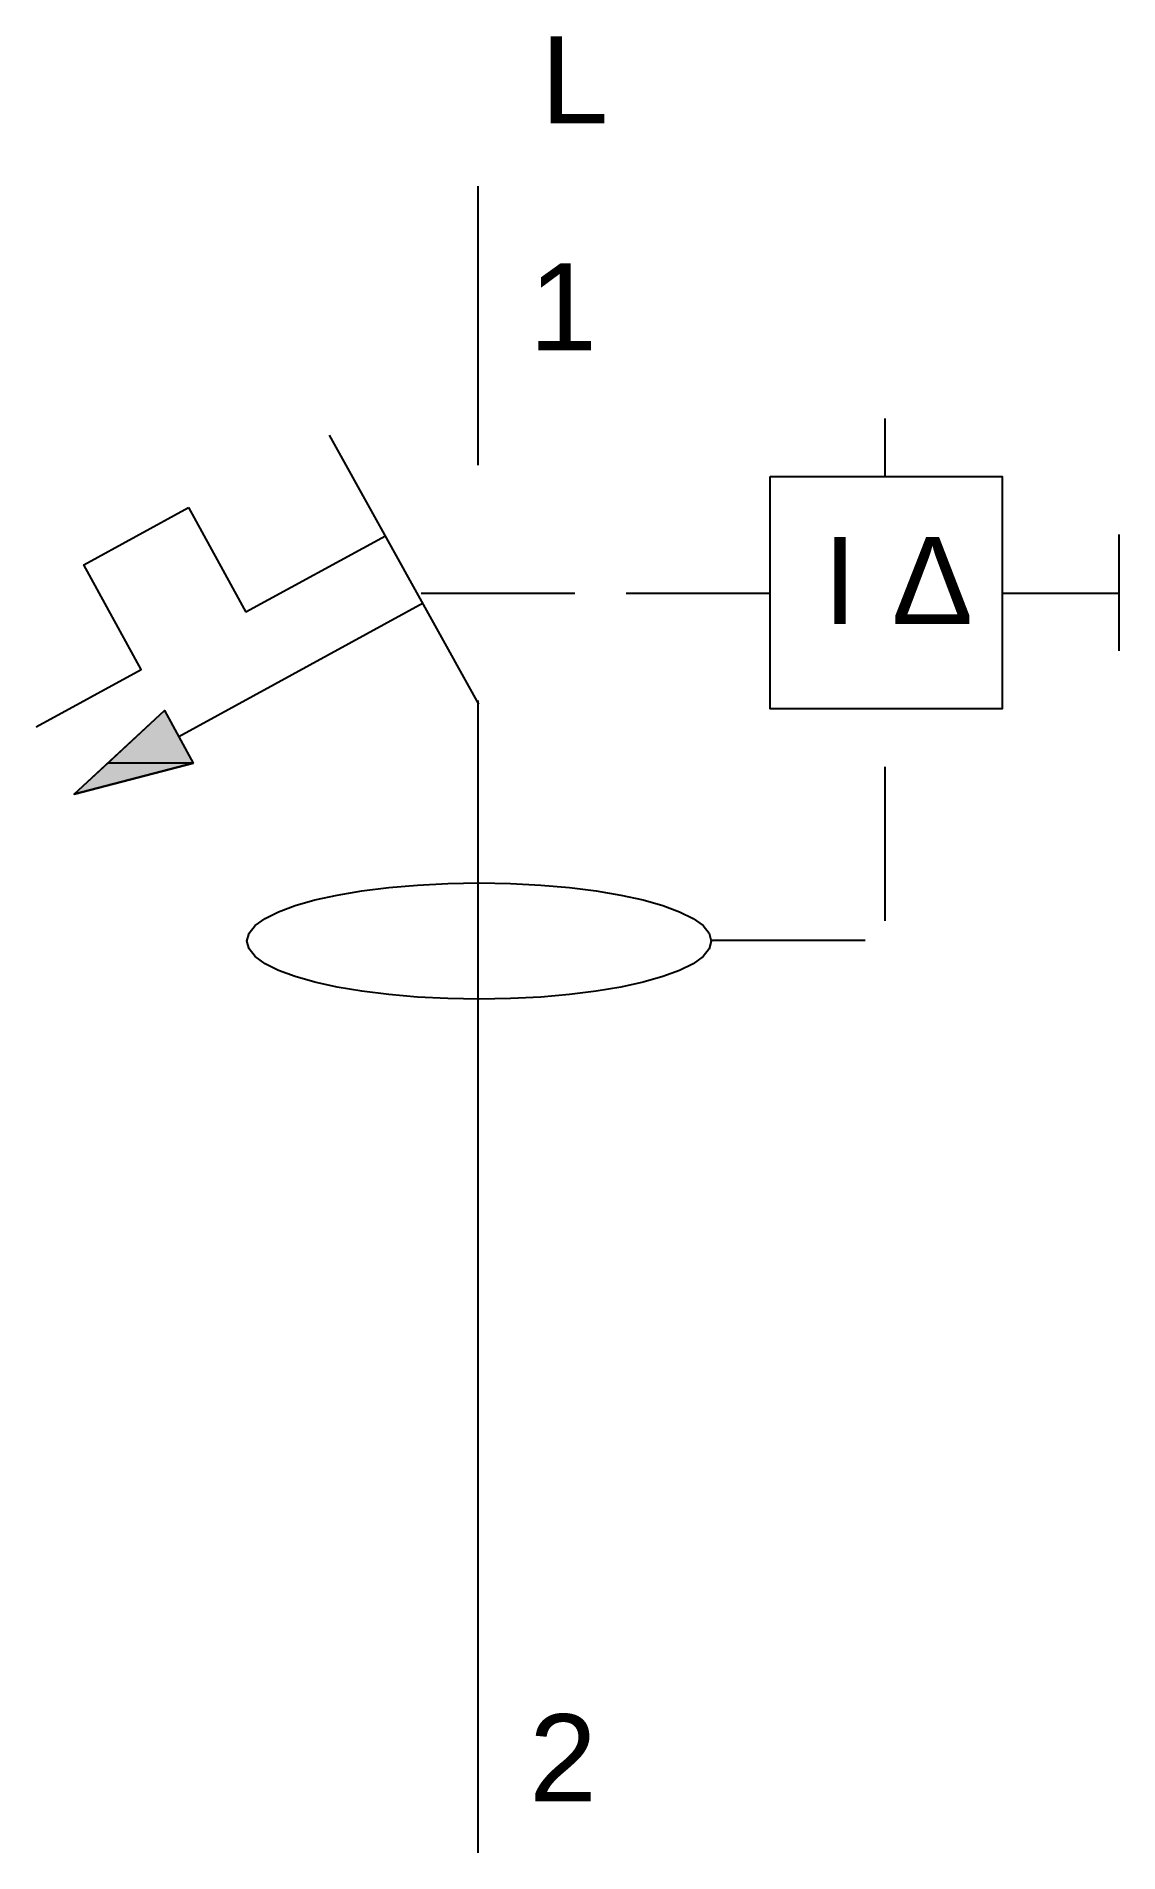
# Model space of a CAD drawing. Header units: millimetres. Extents: x -8.6 to 12.5, y -32.5 to 2.9.
import ezdxf
from ezdxf.enums import TextEntityAlignment as Align

# ---------------------------------------------------------------- set-up
doc = ezdxf.new("R2010")
doc.units = ezdxf.units.MM
doc.linetypes.add('SVG_3_1', pattern=[4, 3, -1])
doc.layers.get('0').update_dxf_attribs({"linetype": 'CONTINUOUS'})
doc.styles.add('ARIAL', font='arial.ttf')

# ---------------------------------------------------------------- blocks, each defined once
blk = doc.blocks.new('291_E_LV_MLD_IEC60617_rcbo_1p')
at = {"true_color": 0x0000ff}
for p, q in [((0, 0), (0, -5.441)), ((7.941, -4.529), (7.941, -5.662)), ((0.02, -10.103), (-2.892, -4.853)), ((-5.642, -6.265), (-4.525, -8.309)), ((-1.804, -6.824), (-4.525, -8.309)), ((12.5, -6.794), (12.5, -9.059)), ((-1.069, -8.132), (-5.833, -10.735)), ((10.23, -7.936), (12.495, -7.936)), ((0, -10.029), (0, -32.5))]:
    blk.add_line(p, q, dxfattribs=at)
at = {"linetype": 'SVG_3_1', "true_color": 0x0000ff}
for p, q in [((-1.108, -7.936), (5.701, -7.936)), ((7.941, -11.324), (7.941, -14.721)), ((4.554, -14.701), (7.966, -14.701))]:
    blk.add_line(p, q, dxfattribs=at)
at = {"true_color": 0x0000ff}
for points in [[(5.701, -5.662), (10.23, -5.662), (10.23, -10.191), (5.701, -10.191)], [(-7.877, -11.853), (-6.113, -10.221), (-5.554, -11.25), (-7.877, -11.853)], [(-6.113, -10.221), (-5.554, -11.25), (-7.216, -11.25)], [(-5.554, -11.25), (-7.216, -11.25), (-7.877, -11.853)], [(4.554, -14.721), (4.513, -14.875), (4.392, -15.023), (4.198, -15.162), (3.935, -15.293), (3.61, -15.414), (3.227, -15.522), (2.792, -15.618), (2.31, -15.699), (1.787, -15.764), (1.229, -15.813), (0.639, -15.843), (0.025, -15.853), (-0.589, -15.843), (-1.179, -15.813), (-1.738, -15.764), (-2.261, -15.699), (-2.742, -15.618), (-3.178, -15.522), (-3.561, -15.414), (-3.886, -15.293), (-4.149, -15.162), (-4.343, -15.023), (-4.464, -14.875), (-4.505, -14.721), (-4.464, -14.567), (-4.343, -14.419), (-4.149, -14.279), (-3.886, -14.148), (-3.561, -14.028), (-3.178, -13.919), (-2.742, -13.823), (-2.261, -13.742), (-1.738, -13.677), (-1.179, -13.628), (-0.589, -13.598), (0.025, -13.588), (0.639, -13.598), (1.229, -13.628), (1.787, -13.677), (2.31, -13.742), (2.792, -13.823), (3.227, -13.919), (3.61, -14.028), (3.935, -14.148), (4.198, -14.279), (4.392, -14.419), (4.513, -14.567), (4.554, -14.721)]]:
    blk.add_lwpolyline(points, close=True, dxfattribs=at)
blk.add_lwpolyline([(-8.613, -10.544), (-6.569, -9.426), (-7.686, -7.382), (-5.642, -6.265)], dxfattribs=at)
for points in [[(-6.113, -10.221), (-5.554, -11.25), (-7.216, -11.25)], [(-5.554, -11.25), (-7.216, -11.25), (-7.877, -11.853)]]:
    blk.add_solid(points, dxfattribs=at)
at = {"true_color": 0x0000ff, "style": 'ARIAL'}
for s, p in [('L', (1.225, 1.225)), ('1', (1, -3.2)), ('2', (1, -31.5))]:
    blk.add_text(s, height=1.7, dxfattribs=at).set_placement(p)
for s, p in [('I', (7.066, -8.538)), ('Δ', (8.866, -8.538))]:
    blk.add_text(s, height=1.7, dxfattribs=at).set_placement(p, align=Align.CENTER)
blk.add_attdef('TAG', text='', height=2.5, dxfattribs=at).set_placement((-10.613, -2.2), align=Align.RIGHT)
at = {"color": 7, "style": 'ARIAL'}
for tag, p in [('CURVE_RATING', (-10.613, -9)), ('SENSITIVITY', (-10.613, -12)), ('BREAKING_CAPACITY', (-10.613, -15)), ('RATED_CURRENT', (-10.613, -18)), ('MANUFACTURER', (-10.613, -21))]:
    blk.add_attdef(tag, text='', height=1.7, dxfattribs=at).set_placement(p, align=Align.RIGHT)

msp = doc.modelspace()

# ---------------------------------------------------------------- block references
msp.add_blockref('291_E_LV_MLD_IEC60617_rcbo_1p', (0, 0))

doc.saveas('drawing.dxf')
